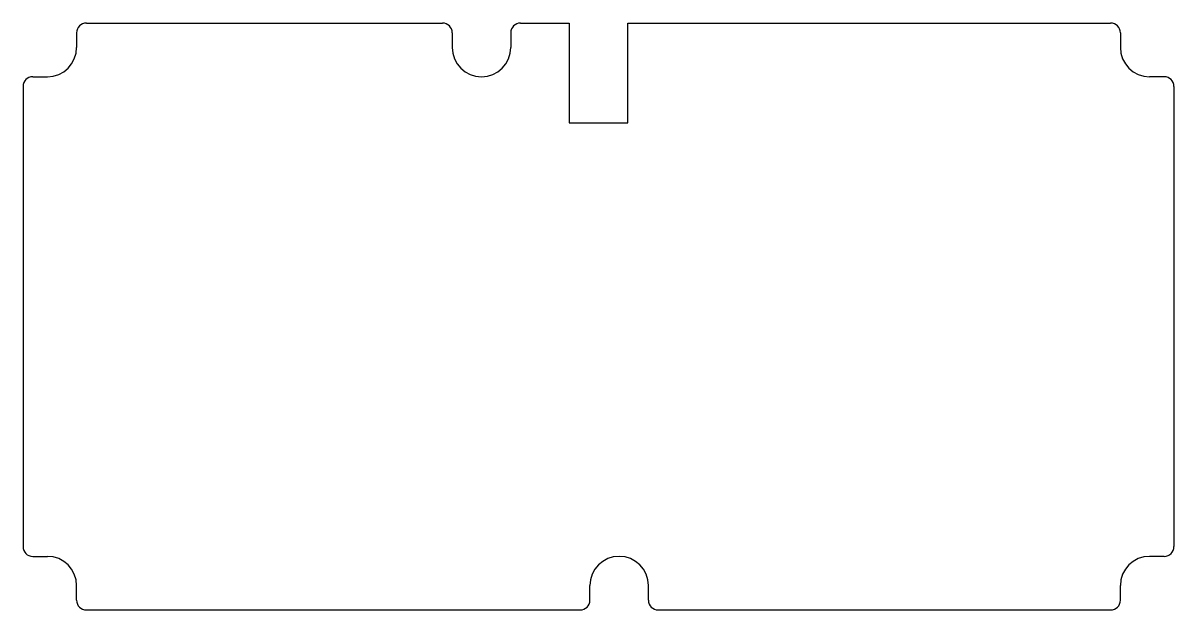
# Model space of a CAD drawing. Extents: x -117 to 119, y -56 to 65.
import ezdxf

# ---------------------------------------------------------------- set-up
doc = ezdxf.new("R2010")
doc.units = 0
doc.header["$MEASUREMENT"] = 0
doc.layers.add('MODELSKETCH_VISIBLE', color=7, linetype='CONTINUOUS')

msp = doc.modelspace()

# ---------------------------------------------------------------- linework, layer by layer
at = {"layer": 'MODELSKETCH_VISIBLE'}
for p, q in [((-103.97, 64.57), (-30.92, 64.57)), ((-14.92, 64.57), (-4.92, 64.57)), ((-4.92, 64.57), (-4.92, 44.07)), ((7.08, 44.07), (7.08, 64.57)), ((7.08, 64.57), (106.13, 64.57)), ((-105.97, 62.57), (-105.97, 59.57)), ((-28.92, 62.57), (-28.92, 59.57)), ((-16.92, 62.57), (-16.92, 59.57)), ((108.13, 62.57), (108.13, 59.57)), ((-114.97, 53.57), (-111.97, 53.57)), ((117.13, 53.57), (114.13, 53.57)), ((-116.97, 51.57), (-116.97, -42.8)), ((119.13, 51.57), (119.13, -42.8)), ((-4.92, 44.07), (7.08, 44.07)), ((-114.97, -44.8), (-111.97, -44.8)), ((117.13, -44.8), (114.13, -44.8)), ((-105.97, -53.8), (-105.97, -50.8)), ((-0.67, -53.8), (-0.67, -50.8)), ((11.33, -53.8), (11.33, -50.8)), ((108.13, -53.8), (108.13, -50.8)), ((-103.97, -55.8), (-2.67, -55.8)), ((13.33, -55.8), (106.13, -55.8))]:
    msp.add_line(p, q, dxfattribs=at)
for centre, radius, start, end in [((-103.97, 62.57), 2, 90, 180), ((-30.92, 62.57), 2, 0, 90), ((-14.92, 62.57), 2, 90, 180), ((106.13, 62.57), 2, 0, 90), ((-111.97, 59.57), 6, 270, 0), ((-22.92, 59.57), 6, 180, 0), ((114.13, 59.57), 6, 180, 270), ((-114.97, 51.57), 2, 90, 180), ((117.13, 51.57), 2, 0, 90), ((-114.97, -42.8), 2, 180, 270), ((-111.97, -50.8), 6, 0, 90), ((5.33, -50.8), 6, 0, 180), ((114.13, -50.8), 6, 90, 180), ((117.13, -42.8), 2, 270, 0), ((-103.97, -53.8), 2, 180, 270), ((-2.67, -53.8), 2, 270, 0), ((13.33, -53.8), 2, 180, 270), ((106.13, -53.8), 2, 270, 0)]:
    msp.add_arc(centre, radius, start, end, dxfattribs=at)

doc.saveas('drawing.dxf')
